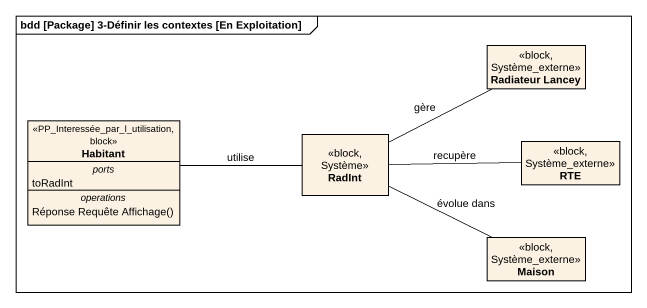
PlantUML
@startuml
mainframe bdd [Package] 3-Définir les contextes [En Exploitation]
hide circle
hide empty members
class "Radiateur Lancey" as Radiateur_Lancey <<block, Système_externe>>
class Habitant <<PP_Interessée_par_l_utilisation, block>> {
  -- ports --
  toRadInt
  -- operations --
  Réponse Requête Affichage()
}
class RadInt <<block, Système>>
class RTE <<block, Système_externe>>
class Maison <<block, Système_externe>>
Habitant -right- RadInt : utilise
RadInt -right- Radiateur_Lancey : gère
RadInt -right- RTE : recupère
RadInt -right- Maison : évolue dans
@enduml
